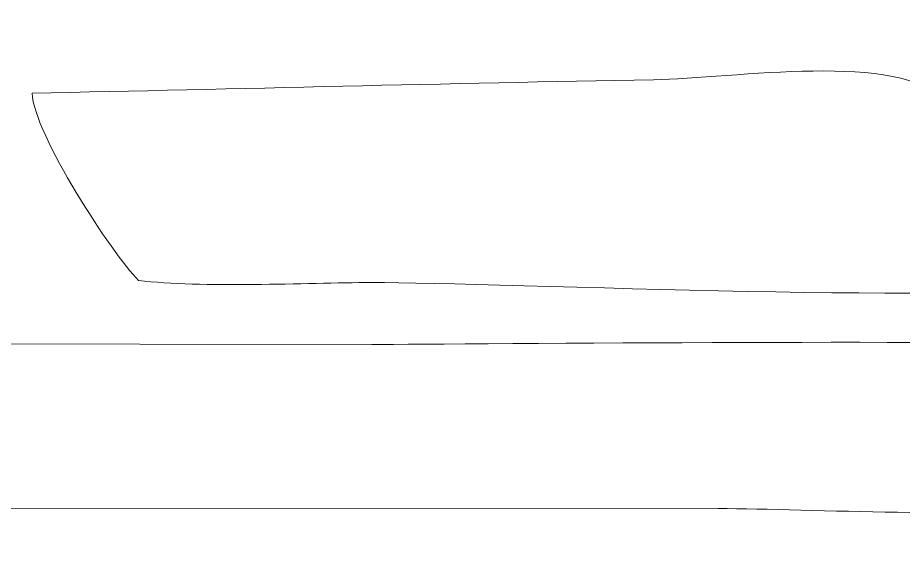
# Model space of a CAD drawing. Header units: millimetres. Extents: x -151 to 151, y -151 to 151.
# Drawn here: x 91.36 to 107.86, y -76.76 to -66.6 of the extents above; entities that cross this region are included whole.
import ezdxf

# ---------------------------------------------------------------- set-up
doc = ezdxf.new("R2010")
doc.units = ezdxf.units.MM
doc.header["$MEASUREMENT"] = 0
doc.layers.add('layer 1', color=7, linetype='Continuous')

msp = doc.modelspace()

# ---------------------------------------------------------------- linework, layer by layer
at = {"layer": 'layer 1', "color": 242, "lineweight": 20}
msp.add_ellipse((-0.0452, -0.0454), major_axis=(0, 151.0001), ratio=1, dxfattribs=at)
at = {"layer": 'layer 1', "color": 250, "lineweight": 20}
for points, knots in [([(91.6253, -68.0103), (95.4458, -67.9325), (99.3885, -67.8259), (103.207, -67.7607), (103.207, -67.7607), (104.6843, -67.7353), (107.8599, -67.2177), (108.6185, -68.1615), (108.6185, -68.1615), (108.6185, -68.1615), (110.9314, -71.5375), (110.9314, -71.5375), (110.9314, -71.5375), (110.0622, -71.9879), (100.1887, -71.5356), (97.9599, -71.542), (97.9599, -71.542), (96.7086, -71.5456), (94.7849, -71.6455), (93.6109, -71.5031), (93.6109, -71.5031), (93.1233, -71.0173), (91.6561, -68.7708), (91.6253, -68.0103)], [0, 0, 0, 0, 0.1428571, 0.1428571, 0.1428571, 0.1428571, 0.2857143, 0.2857143, 0.2857143, 0.2857143, 0.4285714, 0.4285714, 0.4285714, 0.4285714, 0.5714286, 0.5714286, 0.5714286, 0.5714286, 0.7142857, 0.7142857, 0.7142857, 0.7142857, 1, 1, 1, 1]), ([(26.6583, -75.8473), (26.7265, -75.1772), (26.7853, -75.2847), (27.1465, -74.8593), (27.1465, -74.8593), (27.1465, -74.8593), (28.7985, -72.5975), (28.7985, -72.5975), (28.7985, -72.5975), (28.7985, -72.5975), (97.9599, -72.697), (97.9599, -72.697), (97.9599, -72.697), (99.5293, -72.6938), (110.4629, -72.5864), (110.9944, -72.7335), (110.9944, -72.7335), (110.9944, -72.7335), (110.9241, -75.6937), (110.9241, -75.6937), (110.9241, -75.6937), (109.4085, -75.9561), (106.1642, -75.7604), (104.4086, -75.756), (104.4086, -75.756), (104.4086, -75.756), (51.3197, -75.7306), (51.3197, -75.7306), (51.3197, -75.7306), (43.6287, -75.6547), (34.5417, -75.8005), (26.6583, -75.8473)], [0, 0, 0, 0, 0.1111111, 0.1111111, 0.1111111, 0.1111111, 0.2222222, 0.2222222, 0.2222222, 0.2222222, 0.3333333, 0.3333333, 0.3333333, 0.3333333, 0.4444444, 0.4444444, 0.4444444, 0.4444444, 0.5555556, 0.5555556, 0.5555556, 0.5555556, 0.6666667, 0.6666667, 0.6666667, 0.6666667, 0.7777778, 0.7777778, 0.7777778, 0.7777778, 1, 1, 1, 1])]:
    msp.add_open_spline(points, degree=3, knots=knots, dxfattribs=at)

doc.saveas('drawing.dxf')
